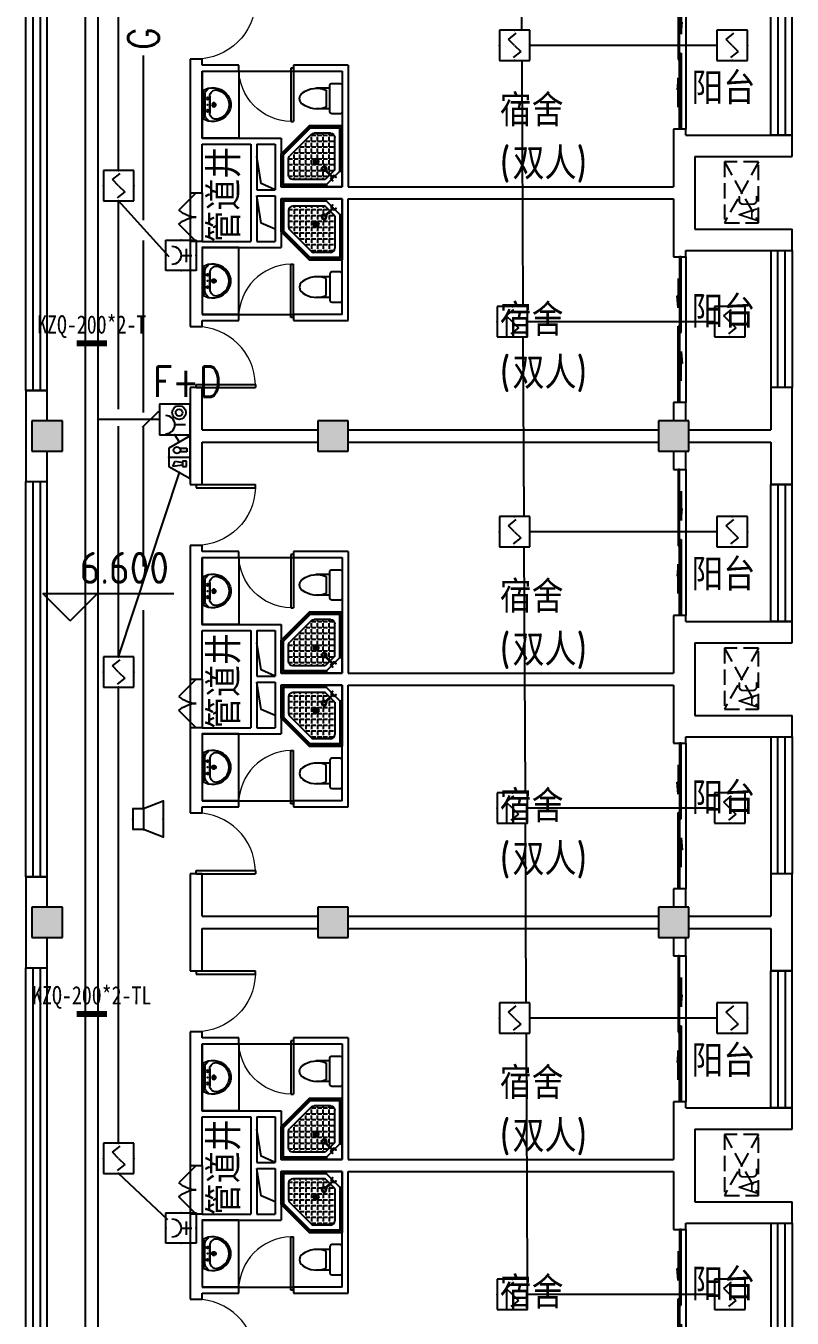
# Model space of a CAD drawing. Extents: x 1725663 to 4653551, y -550461 to 248782.
# Drawn here: x 2380743 to 2393343, y -357865 to -336607 of the extents above; entities that cross this region are included whole.
import ezdxf
from ezdxf.enums import TextEntityAlignment as Align

# ---------------------------------------------------------------- set-up
doc = ezdxf.new("R2010")
doc.units = 0
doc.header["$LTSCALE"] = 1000
doc.linetypes.add('DASH', pattern=[0.35, 0.25, -0.1])
for name, color, linetype in [('0-底图', 7, 'Continuous'), ('A-ANNO-IDEN-LEVL', 3, 'Continuous'), ('A-ANNO-TXT', 7, 'Continuous'), ('CABLETRAY', 4, 'Continuous'), ('CLAYER', 7, 'Continuous'), ('COLUMN', 255, 'Continuous'), ('DIM-消防', 3, 'Continuous'), ('DOOR_FIRE', 4, 'Continuous'), ('EQUIP-广播', 3, 'Continuous'), ('EQUIP-消防', 3, 'Continuous'), ('PUB_HATCH', 8, 'Continuous'), ('PUB_TEXT', 7, 'Continuous'), ('WALL', 2, 'Continuous'), ('WINDOW', 4, 'Continuous'), ('WIRE-消防', 1, 'Continuous'), ('WP_F', 1, 'Continuous'), ('抗震支吊架', 2, 'Continuous'), ('洁具', 213, 'Continuous'), ('空调外机', 211, 'Continuous')]:
    doc.layers.add(name, color=color, linetype=linetype)
doc.styles.add('_TEL_DIM', font='SIMPLEX', dxfattribs={"width": 0.8, "height": 3.5, "bigfont": 'HZTXT'})
doc.styles.add('HZ', font='rs.shx', dxfattribs={"width": 0.8, "bigfont": 'hztxt.shx'})
doc.styles.add('kzcad', font='', dxfattribs={"width": 0.8})
doc.styles.get("Standard").update_dxf_attribs({"font": 'geniso.shx', "bigfont": 'hztxt.shx'})
doc.styles.get('kzcad').set_extended_font_data('SimSun')

# ---------------------------------------------------------------- blocks, each defined once
blk = doc.blocks.new('$equip$00002656')
for p, q in [((-0.5, 1), (-0.5, 0)), ((0.5, 1), (-0.5, 1)), ((0.5, 0), (0.5, 1)), ((0, 0.5), (0, 0.15)), ((-0.5, 0), (0.5, 0)), ((-0.219, 0.331), (0.222, 0.331))]:
    blk.add_line(p, q)
at = {"const_width": 0.04}
blk.add_lwpolyline([(-0.5, 1), (0.5, 1), (0.5, 0), (-0.5, 0), (-0.5, 1), (0.5, 1)], dxfattribs=at)
blk.add_arc((0, 0.8), 0.3, 180, 0)
for p in [(0, 1), (-0.5, 0.5), (0.5, 0.5), (0, 0)]:
    blk.add_point(p)
at = {"color": 7, "flags": 1}
for tag, height, p in [('B', 0.4, (0.762, 0.292)), ('A', 0.00002, (0, 0))]:
    blk.add_attdef(tag, text='', height=height, dxfattribs=at).set_placement(p, align=Align.MIDDLE_CENTER)
blk = doc.blocks.new('A$C29581A72')
at = {"layer": 'EQUIP-消防', "xscale": 500, "yscale": 500, "zscale": 500}
blk.add_blockref('$equip$00002656', (358, 98), dxfattribs=at)
at = {"style": 'HZ', "flags": 1}
for tag in ['WHAT', 'SPEC', 'UNIT']:
    blk.add_attdef(tag, (375, 0), '', height=0.001, dxfattribs=at)
blk = doc.blocks.new('$Equip$00002649')
for p, q in [((-0.5, 0.5), (-0.5, -0.5)), ((0.5, 0.5), (-0.5, 0.5)), ((0.5, -0.5), (0.5, 0.5)), ((-0.2, 0.2), (0.05, 0.4)), ((0, 0), (-0.2, 0.2)), ((0, 0), (0.2, -0.2)), ((0.2, -0.2), (-0.05, -0.4)), ((-0.5, -0.5), (0.5, -0.5))]:
    blk.add_line(p, q)
at = {"const_width": 0.02}
blk.add_lwpolyline([(-0.5, 0.5), (0.5, 0.5), (0.5, -0.5), (-0.5, -0.5), (-0.5, 0.5), (0.5, 0.5)], dxfattribs=at)
for p in [(0, 0.5), (-0.5, 0), (0.5, 0), (0, -0.5)]:
    blk.add_point(p)
at = {"color": 7, "flags": 1}
for tag, height, p in [('A', 0.00002, (0, 0)), ('B', 0.4, (0.762, -0.208))]:
    blk.add_attdef(tag, text='', height=height, dxfattribs=at).set_placement(p, align=Align.MIDDLE_CENTER)
blk = doc.blocks.new('$equip$00002655')
for p, q in [((-0.5, 1), (-0.5, 0)), ((0.5, 1), (-0.5, 1)), ((0.5, 0), (0.5, 1)), ((-0.169, 0.5), (-0.169, 0.15)), ((-0.5, 0), (0.5, 0))]:
    blk.add_line(p, q)
at = {"const_width": 0.04}
blk.add_lwpolyline([(-0.5, 1), (0.5, 1), (0.5, 0), (-0.5, 0), (-0.5, 1), (0.5, 1)], dxfattribs=at)
for radius in [0.226, 0.113]:
    blk.add_circle((0.227, 0.36), radius)
blk.add_arc((-0.169, 0.8), 0.3, 180, 0)
for p in [(0, 1), (-0.5, 0.5), (0.5, 0.5), (0, 0)]:
    blk.add_point(p)
at = {"color": 7, "flags": 1}
for tag, height, p in [('B', 0.4, (0.762, 0.292)), ('A', 0.00002, (0, 0))]:
    blk.add_attdef(tag, text='', height=height, dxfattribs=at).set_placement(p, align=Align.MIDDLE_CENTER)
blk = doc.blocks.new('$equip$00002679')
for p, q in [((-0.3, 0.699), (-0.703, 0)), ((-0.264, 0.249), (-0.304, 0.569)), ((-0.304, 0.569), (-0.128, 0.489)), ((0.3, 0.699), (-0.3, 0.699)), ((0.3, 0.699), (-0.3, 0.699)), ((-0.128, 0.489), (-0.168, 0.249)), ((0, 0.699), (0, 0)), ((0.703, 0), (0.3, 0.699)), ((-0.703, 0), (0.703, 0)), ((-0.304, 0.249), (-0.304, 0.113)), ((-0.128, 0.249), (-0.304, 0.249)), ((-0.304, 0.113), (-0.128, 0.113)), ((-0.128, 0.113), (-0.128, 0.249)), ((0.174, 0.11), (0.174, 0.338)), ((0.294, 0.11), (0.174, 0.11)), ((0.294, 0.338), (0.294, 0.11))]:
    blk.add_line(p, q)
at = {"const_width": 0.04}
for points in [[(-0.299, 0.699), (0.301, 0.699), (0.703, 0), (-0.702, 0), (-0.299, 0.699), (0.301, 0.699)], [(-0.3, 0.699), (0.3, 0.699), (0.703, 0), (-0.703, 0), (-0.3, 0.699), (0.3, 0.699)]]:
    blk.add_lwpolyline(points, dxfattribs=at)
blk.add_circle((0.234, 0.43), 0.111)
for p in [(0, 0.699), (-0.501, 0.349), (0, 0), (0.502, 0.349)]:
    blk.add_point(p)
at = {"color": 7, "flags": 1}
for tag, height, p in [('B', 0.4, (0.961, 0.299)), ('A', 0.00002, (0, 0))]:
    blk.add_attdef(tag, text='', height=height, dxfattribs=at).set_placement(p, align=Align.MIDDLE_CENTER)
blk = doc.blocks.new('$TelecSys$00000111')
blk.add_line((0.268, 0.268), (-0.268, -0.268))
at = {"color": 7, "style": '_TEL_DIM', "width": 0.8}
blk.add_attdef('N', text='', height=1, dxfattribs=at).set_placement((-0.212, 0.579), align=Align.MIDDLE)
blk = doc.blocks.new('$equip$00002982')
for p, q in [((0.35, 0.35), (1, 0.6)), ((1, 0.6), (1, -0.6)), ((0, 0.35), (0.35, 0.35)), ((0, 0.35), (0, -0.35)), ((0.35, 0.35), (0.35, -0.35)), ((0.35, -0.35), (0, -0.35)), ((1, -0.6), (0.35, -0.35))]:
    blk.add_line(p, q)
at = {"const_width": 0.04}
blk.add_lwpolyline([(0.35, 0.35), (0, 0.35), (0, -0.35), (0.35, -0.35), (1, -0.6), (1, 0.6), (0.35, 0.35), (0, 0.35)], dxfattribs=at)
for p in [(0, 0), (0.35, 0.35), (1, 0), (0.35, -0.35)]:
    blk.add_point(p)
at = {"color": 7, "style": '_TEL_DIM', "flags": 1}
for tag in ['A', 'REMARK']:
    blk.add_attdef(tag, text='', height=0.00002, dxfattribs=at).set_placement((0, 0), align=Align.MIDDLE_CENTER)
blk = doc.blocks.new('1F平面-CAD导入_dwg_Drawing4_t3_dwg_$plan$00001613-474159-1F-927810-1F')
at = {"layer": '洁具'}
for p, q in [((-30, 250), (-170, 250)), ((-200, 170), (-430, 170)), ((-260, -140), (-260, 140)), ((-200, -170), (-200, -220)), ((-170, -250), (-30, -250))]:
    blk.add_line(p, q, dxfattribs=at)
for points in [[(-200, 220), (-200, 170), (-200, -170), (-430, -170)], [(0, -220), (0, 220)]]:
    blk.add_lwpolyline(points, dxfattribs=at)
for centre, radius, start, end in [((-170, 220), 30, 90, 180), ((-30, 220), 30, 0, 90), ((-590, 0), 110, 123.4509, 236.5491), ((-413, -227), 398, 67.4505, 126.6381), ((-413, 227), 398, 233.3619, 292.5495), ((-170, -220), 30, 180, 270), ((-30, -220), 30, 270, 0)]:
    blk.add_arc(centre, radius, start, end, dxfattribs=at)
blk = doc.blocks.new('$lvtry$00000169')
at = {"color": 0}
for p, q in [((259, -36), (259, 0)), ((259, -36), (36, -259)), ((276, -120), (120, -276)), ((144, -151), (291, -298)), ((151, -144), (298, -291)), ((259, -24), (976, -24)), ((259, -36), (964, -36)), ((270, -213), (270, -143)), ((276, -120), (808, -120)), ((366, -213), (366, -143)), ((462, -213), (462, -143)), ((558, -213), (558, -143)), ((655, -213), (655, -143)), ((751, -213), (751, -143)), ((847, -213), (847, -143)), ((880, -192), (880, -460)), ((964, -36), (976, -24)), ((964, -36), (964, -525)), ((976, -24), (976, -530)), ((36, -259), (0, -259)), ((24, -259), (24, -976)), ((36, -259), (36, -964)), ((120, -276), (120, -808)), ((120, -309), (147, -309)), ((120, -405), (147, -405)), ((173, -309), (173, -239)), ((173, -309), (243, -309)), ((173, -405), (173, -335)), ((173, -405), (243, -405)), ((183, -213), (205, -213)), ((220, -213), (243, -213)), ((270, -213), (340, -213)), ((270, -263), (270, -239)), ((270, -405), (270, -335)), ((270, -405), (340, -405)), ((334, -309), (340, -309)), ((366, -213), (436, -213)), ((366, -309), (366, -239)), ((366, -309), (436, -309)), ((366, -405), (366, -335)), ((366, -405), (379, -405)), ((462, -213), (532, -213)), ((462, -309), (462, -239)), ((462, -309), (532, -309)), ((462, -405), (462, -335)), ((462, -405), (532, -405)), ((558, -213), (628, -213)), ((558, -309), (558, -239)), ((558, -309), (628, -309)), ((558, -405), (558, -335)), ((558, -405), (628, -405)), ((655, -213), (725, -213)), ((655, -309), (655, -239)), ((655, -309), (725, -309)), ((655, -405), (655, -335)), ((655, -405), (725, -405)), ((751, -213), (821, -213)), ((751, -309), (751, -239)), ((751, -309), (821, -309)), ((751, -405), (751, -335)), ((751, -405), (821, -405)), ((847, -213), (880, -213)), ((847, -309), (847, -239)), ((847, -309), (880, -309)), ((847, -405), (847, -335)), ((847, -405), (880, -405)), ((120, -501), (147, -501)), ((120, -598), (147, -598)), ((173, -501), (173, -431)), ((173, -501), (243, -501)), ((173, -598), (173, -528)), ((173, -598), (243, -598)), ((173, -694), (173, -624)), ((270, -501), (270, -431)), ((270, -501), (340, -501)), ((270, -598), (270, -528)), ((270, -598), (340, -598)), ((270, -694), (270, -624)), ((366, -501), (366, -431)), ((366, -501), (436, -501)), ((366, -598), (366, -528)), ((366, -598), (436, -598)), ((366, -694), (366, -624)), ((462, -501), (462, -431)), ((462, -501), (532, -501)), ((462, -598), (462, -528)), ((462, -598), (532, -598)), ((462, -694), (462, -624)), ((859, -511), (511, -859)), ((964, -525), (525, -964)), ((976, -530), (530, -976)), ((558, -501), (558, -431)), ((558, -501), (628, -501)), ((558, -598), (558, -528)), ((558, -598), (628, -598)), ((558, -694), (558, -624)), ((655, -501), (655, -431)), ((655, -501), (725, -501)), ((655, -598), (655, -528)), ((655, -598), (725, -598)), ((655, -694), (655, -624)), ((751, -501), (751, -431)), ((751, -501), (821, -501)), ((751, -598), (751, -528)), ((751, -598), (773, -598)), ((847, -501), (847, -431)), ((847, -501), (867, -501)), ((964, -525), (976, -530)), ((120, -694), (147, -694)), ((120, -790), (147, -790)), ((173, -694), (243, -694)), ((173, -790), (173, -720)), ((173, -790), (243, -790)), ((173, -878), (173, -816)), ((270, -694), (340, -694)), ((270, -790), (270, -720)), ((270, -790), (340, -790)), ((270, -880), (270, -816)), ((366, -694), (436, -694)), ((366, -790), (366, -720)), ((366, -790), (436, -790)), ((366, -880), (366, -816)), ((462, -694), (532, -694)), ((462, -790), (462, -720)), ((462, -790), (532, -790)), ((462, -880), (462, -816)), ((558, -694), (628, -694)), ((558, -790), (558, -720)), ((558, -790), (580, -790)), ((655, -694), (676, -694)), ((36, -964), (24, -976)), ((24, -976), (530, -976)), ((36, -964), (525, -964)), ((192, -880), (460, -880)), ((525, -964), (530, -976))]:
    blk.add_line(p, q, dxfattribs=at)
blk.add_lwpolyline([(0, 0), (0, -1000), (540, -1000), (1000, -540), (1000, 0)], close=True)
for points in [[(0, 0), (0, -1000)], [(0, 0), (1000, 0)], [(1000, 0), (1000, -540)], [(136, -190), (148, -178), (132, -162), (121, -174)], [(190, -136), (178, -148), (162, -132), (174, -121)], [(1000, -540), (540, -1000)], [(0, -1000), (540, -1000)]]:
    blk.add_lwpolyline(points, close=True, dxfattribs=at)
for radius in [43.8, 31.1]:
    blk.add_circle((416, -428), radius, dxfattribs=at)
for centre, radius, start, end in [((808, -192), 72, 0, 90), ((296, -296), 40.6, 142.583, 128.4197), ((296, -296), 28.6, 145.828, 125.6599), ((808, -460), 72, 315, 0), ((192, -808), 72, 180, 270), ((460, -808), 72, 270, 315)]:
    blk.add_arc(centre, radius, start, end, dxfattribs=at)
for p in [(103, -156, 0), (156, -102, 0), (416, -428, 0)]:
    blk.add_point(p, dxfattribs=at)
blk = doc.blocks.new('$lvtry$00000178')
at = {"color": 0}
for p, q in [((-238, 0), (238, 0)), ((-214, -36), (-272, -91)), ((-180, -23), (180, -23)), ((-142, -105), (140, -105)), ((140, -105), (-142, -105)), ((216, -37), (268, -91))]:
    blk.add_line(p, q, dxfattribs=at)
blk.add_lwpolyline([(-104, -430, 0.224698), (110, -425, 0.348046), (269, -79), (239, 0), (-241, 0), (-271, -79, 0.356844)], format="xyb", close=True, dxfattribs=at)
for centre, radius in [((-100, -65), 16.3), ((1, -172), 31.6), ((100, -65), 16.3)]:
    blk.add_circle(centre, radius, dxfattribs=at)
at = {"color": 0, "lineweight": 13}
blk.add_circle((1, -172), 23, dxfattribs=at)
at = {"color": 0}
for centre, radius, start, end in [((-142, -205), 100, 90, 190.5602), ((-180, -73), 50, 90, 133.181), ((140, -205), 100, 349.4398, 90), ((180, -73), 50, 44.5607, 90), ((-1, -179), 243, 190.5602, 349.4398)]:
    blk.add_arc(centre, radius, start, end, dxfattribs=at)
for p in [(0, -65), (1, -172)]:
    blk.add_point(p, dxfattribs=at)
blk = doc.blocks.new('A$C70365C93')
at = {"layer": '洁具'}
blk.add_lwpolyline([(-1900, 2300), (-1900, 1700), (-800, 1700), (-800, 2300)], close=True, dxfattribs=at)
blk.add_blockref('$lvtry$00000178', (-1350, 2280), dxfattribs=at)
at = {"layer": '洁具', "rotation": 180}
blk.add_blockref('$lvtry$00000169', (0, 0), dxfattribs=at)
at = {"layer": '洁具', "extrusion": (0, 0, -1), "xscale": -1, "zscale": -1, "rotation": 90}
blk.add_blockref('1F平面-CAD导入_dwg_Drawing4_t3_dwg_$plan$00001613-474159-1F-927810-1F', (1450, 0), dxfattribs=at)
blk = doc.blocks.new('A$Cf5a72a1b')
at = {"layer": '空调外机', "linetype": 'DASH'}
for p, q in [((1000, 563), (0, 0)), ((1000, 0), (0, 563))]:
    blk.add_line(p, q, dxfattribs=at)
blk.add_lwpolyline([(1000, 563), (0, 563), (0, 0), (1000, 0)], close=True, dxfattribs=at)
at = {"layer": 'PUB_TEXT'}
blk.add_text('AC', height=315, dxfattribs=at).set_placement((5, 18))
blk = doc.blocks.new('$TCHSYS$WIN2D')
for p, q in [((-0.5, 0.5), (0.5, 0.5)), ((-0.5, 0.5), (-0.5, -0.5)), ((0.5, 0.5), (0.5, -0.5)), ((0.5, 0.1667), (-0.5, 0.1667)), ((0.5, -0.1667), (-0.5, -0.1667)), ((-0.5, -0.5), (0.5, -0.5))]:
    blk.add_line(p, q)
blk = doc.blocks.new('$DorLib2D$00000131')
at = {"color": 0, "linetype": 'Continuous'}
for p, q in [((0.15, 0.125), (0.2319, 0.1973)), ((0.2319, 0.1973), (0.2319, 0.125)), ((-0.5, 0.125), (-0.5, 0)), ((0.0192, 0.125), (-0.5, 0.125)), ((0.0192, 0), (0.0192, 0.125)), ((0.35, 0.125), (0.15, 0.125)), ((-0.5, 0), (0.0192, 0)), ((-0.024, 0), (0.5, 0)), ((-0.024, -0.125), (-0.024, 0)), ((0.5, 0), (0.5, -0.125)), ((-0.35, -0.125), (-0.15, -0.125)), ((-0.2319, -0.1973), (-0.2319, -0.125)), ((-0.15, -0.125), (-0.2319, -0.1973)), ((0.5, -0.125), (-0.024, -0.125))]:
    blk.add_line(p, q, dxfattribs=at)
blk = doc.blocks.new('$WINLIB2D$00000001')
at = {"color": 0}
for points in [[(-0.5, 0.5), (-0.5, -0.5)], [(-0.5, 0.5), (0.5, 0.5)], [(0.5, -0.5), (0.5, 0.5)], [(0.5, 0.1667), (-0.5, 0.1667)], [(0.5, -0.1667), (-0.5, -0.1667)], [(-0.5, -0.5), (0.5, -0.5)]]:
    blk.add_lwpolyline(points, dxfattribs=at)
blk = doc.blocks.new('$DorLib2D$00000116')
at = {"color": 0}
for p, q in [((-0.5, 0), (-0.146, 0.354)), ((0.5, 0), (0.146, 0.354))]:
    blk.add_line(p, q, dxfattribs=at)
for centre, start, end in [((-0.5, 0), 0, 45), ((0.5, 0), 135, 180)]:
    blk.add_arc(centre, 0.5, start, end, dxfattribs=at)
blk = doc.blocks.new('$DorLib2D$00000001')
for p, q in [((0.45, 0.975), (0.5, 0.975)), ((0.45, 0), (0.45, 0.975)), ((0.5, 0), (0.5, 0.975)), ((0.5, 0), (0.45, 0))]:
    blk.add_line(p, q)
at = {"lineweight": 13}
blk.add_arc((0.475, 0), 0.975, 91.4693, 180, dxfattribs=at)
blk = doc.blocks.new('ugjhk')
at = {"layer": 'PUB_HATCH'}
for points in [[(1591707, -261970.8), (1591707, -262470.8), (1592207, -262470.8), (1592207, -261970.8)], [(1596407, -261970.8), (1596407, -262470.8), (1596907, -262470.8), (1596907, -261970.8)], [(1602007, -261970.8), (1602007, -262470.8), (1602507, -262470.8), (1602507, -261970.8)], [(1591707, -269970.8), (1591707, -270470.8), (1592207, -270470.8), (1592207, -269970.8)], [(1596407, -269970.8), (1596407, -270470.8), (1596907, -270470.8), (1596907, -269970.8)], [(1602007, -269970.8), (1602007, -270470.8), (1602507, -270470.8), (1602507, -269970.8)]]:
    blk.add_hatch(color=256, dxfattribs=at).paths.add_polyline_path(points)
blk.add_line((1591707, -269470.8), (1591707, -269470.8))
for points in [[(1595707, -258170.8), (1595476.7, -258067.2), (1595407, -257620.8)], [(1595707, -258820.8), (1595476.7, -258717.2), (1595407, -258270.8)], [(1595707, -266170.8), (1595476.7, -266067.2), (1595407, -265620.8)], [(1595707, -266820.8), (1595476.7, -266717.2), (1595407, -266270.8)], [(1595707, -274170.8), (1595476.7, -274067.2), (1595407, -273620.8)], [(1595707, -274820.8), (1595476.7, -274717.2), (1595407, -274270.8)]]:
    blk.add_lwpolyline(points)
at = {"layer": 'A-ANNO-IDEN-LEVL'}
for p, q in [((1592337.6, -265260), (1591887.6, -264810)), ((1591887.6, -264810), (1594038.6, -264810)), ((1592337.6, -265260), (1592787.6, -264810))]:
    blk.add_line(p, q, dxfattribs=at)
at = {"layer": 'COLUMN'}
for p, q in [((1591707, -261970.8), (1591707, -262470.8)), ((1592207, -261970.8), (1591707, -261970.8)), ((1592207, -262470.8), (1592207, -261970.8)), ((1596407, -261970.8), (1596407, -262470.8)), ((1596907, -261970.8), (1596407, -261970.8)), ((1596907, -262470.8), (1596907, -261970.8)), ((1602007, -261970.8), (1602007, -262470.8)), ((1602507, -261970.8), (1602007, -261970.8)), ((1602507, -262470.8), (1602507, -261970.8)), ((1591707, -262470.8), (1592207, -262470.8)), ((1596407, -262470.8), (1596907, -262470.8)), ((1602007, -262470.8), (1602507, -262470.8)), ((1591707, -269970.8), (1591707, -270470.8)), ((1592207, -269970.8), (1591707, -269970.8)), ((1592207, -270470.8), (1592207, -269970.8)), ((1596407, -269970.8), (1596407, -270470.8)), ((1596907, -269970.8), (1596407, -269970.8)), ((1596907, -270470.8), (1596907, -269970.8)), ((1602007, -269970.8), (1602007, -270470.8)), ((1602507, -269970.8), (1602007, -269970.8)), ((1602507, -270470.8), (1602507, -269970.8)), ((1591707, -270470.8), (1592207, -270470.8)), ((1596407, -270470.8), (1596907, -270470.8)), ((1602007, -270470.8), (1602507, -270470.8))]:
    blk.add_line(p, q, dxfattribs=at)
at = {"layer": 'DOOR_FIRE'}
for p, q in [((1594307, -258220.8), (1594307, -259020.8)), ((1594507, -258220.8), (1594507, -259020.8)), ((1594307, -266220.8), (1594307, -267020.8)), ((1594507, -266220.8), (1594507, -267020.8)), ((1594307, -274220.8), (1594307, -275020.8)), ((1594507, -274220.8), (1594507, -275020.8))]:
    blk.add_line(p, q, dxfattribs=at)
at = {"layer": 'WALL'}
for p, q in [((1594507, -256020.8), (1594307, -256020.8)), ((1594307, -256020.8), (1594307, -256120.8)), ((1594307, -256120.8), (1594307, -257320.8)), ((1594507, -256120.8), (1594507, -256020.8)), ((1595107, -256120.8), (1594507, -256120.8)), ((1595107, -256220.8), (1595107, -256120.8)), ((1596907, -256120.8), (1596007, -256120.8)), ((1596007, -256120.8), (1596007, -256220.8)), ((1596907, -256120.8), (1596907, -258120.8)), ((1594507, -256220.8), (1594507, -257320.8)), ((1594507, -256220.8), (1595107, -256220.8)), ((1596007, -256220.8), (1596807, -256220.8)), ((1596807, -256220.8), (1596807, -258120.8)), ((1602457, -257170.8), (1602257, -257170.8)), ((1602257, -257170.8), (1602257, -257520.8)), ((1602457, -257270.8), (1602457, -257170.8)), ((1594307, -257320.8), (1594307, -258220.8)), ((1594507, -257320.8), (1595307, -257320.8)), ((1594507, -258220.8), (1594507, -257420.8)), ((1594507, -257420.8), (1595307, -257420.8)), ((1595307, -257320.8), (1595807, -257320.8)), ((1595307, -257420.8), (1595307, -258220.8)), ((1595407, -257420.8), (1595707, -257420.8)), ((1595407, -257420.8), (1595407, -258170.8)), ((1595707, -257420.8), (1595707, -258170.8)), ((1595807, -257320.8), (1595807, -258120.8)), ((1602457, -257270.8), (1603857, -257270.8)), ((1604207, -257270.8), (1603857, -257270.8)), ((1604207, -257620.8), (1604207, -257270.8)), ((1602257, -257520.8), (1602257, -258120.8)), ((1602607, -257620.8), (1602607, -258220.8)), ((1602607, -257620.8), (1604207, -257620.8)), ((1594307, -258220.8), (1594507, -258220.8)), ((1595307, -258220.8), (1595307, -259020.8)), ((1595407, -258170.8), (1595707, -258170.8)), ((1595407, -258270.8), (1595407, -259020.8)), ((1595407, -258270.8), (1595707, -258270.8)), ((1595707, -258270.8), (1595707, -259020.8)), ((1595807, -258120.8), (1596807, -258120.8)), ((1596907, -258120.8), (1602257, -258120.8)), ((1602607, -258220.8), (1602607, -258820.8)), ((1595807, -258320.8), (1595807, -259120.8)), ((1595807, -258320.8), (1596807, -258320.8)), ((1596807, -260220.8), (1596807, -258320.8)), ((1596907, -260320.8), (1596907, -258320.8)), ((1596907, -258320.8), (1602257, -258320.8)), ((1602257, -258320.8), (1602257, -258920.8)), ((1602257, -258920.8), (1602257, -259270.8)), ((1602607, -258820.8), (1604207, -258820.8)), ((1604207, -259170.8), (1604207, -258820.8)), ((1594507, -259020.8), (1594307, -259020.8)), ((1594307, -259020.8), (1594307, -259120.8)), ((1594307, -259120.8), (1594307, -260320.8)), ((1594507, -259020.8), (1595307, -259020.8)), ((1594507, -259120.8), (1594507, -260220.8)), ((1594507, -259120.8), (1595307, -259120.8)), ((1595307, -259120.8), (1595807, -259120.8)), ((1595407, -259020.8), (1595707, -259020.8)), ((1602257, -259270.8), (1602457, -259270.8)), ((1602457, -259270.8), (1602457, -259170.8)), ((1602457, -259170.8), (1603857, -259170.8)), ((1603857, -259170.8), (1604207, -259170.8)), ((1594307, -260320.8), (1594307, -260420.8)), ((1595107, -260220.8), (1594507, -260220.8)), ((1594507, -260320.8), (1595107, -260320.8)), ((1594507, -260420.8), (1594507, -260320.8)), ((1595107, -260320.8), (1595107, -260220.8)), ((1596807, -260220.8), (1596007, -260220.8)), ((1596007, -260220.8), (1596007, -260320.8)), ((1596007, -260320.8), (1596907, -260320.8)), ((1594307, -260420.8), (1594507, -260420.8)), ((1591957, -261470.8), (1591607, -261470.8)), ((1591607, -261470.8), (1591607, -262220.8)), ((1591957, -261970.8), (1591957, -261470.8)), ((1594507, -261420.8), (1594307, -261420.8)), ((1594307, -261420.8), (1594307, -262220.8)), ((1594507, -262120.8), (1594507, -261420.8)), ((1604207, -261420.8), (1603857, -261420.8)), ((1603857, -261420.8), (1603857, -262120.8)), ((1604207, -262220.8), (1604207, -261420.8)), ((1602457, -261670.8), (1602257, -261670.8)), ((1602257, -261670.8), (1602257, -261970.8)), ((1602457, -261970.8), (1602457, -261670.8)), ((1591607, -262220.8), (1591607, -262970.8)), ((1594307, -262220.8), (1594307, -263020.8)), ((1594507, -262120.8), (1596407, -262120.8)), ((1594507, -263020.8), (1594507, -262320.8)), ((1594507, -262320.8), (1596407, -262320.8)), ((1596907, -262120.8), (1602007, -262120.8)), ((1596907, -262320.8), (1602007, -262320.8)), ((1602507, -262120.8), (1603857, -262120.8)), ((1602507, -262320.8), (1603857, -262320.8)), ((1603857, -262320.8), (1603857, -263020.8)), ((1604207, -263020.8), (1604207, -262220.8)), ((1591957, -262970.8), (1591957, -262470.8)), ((1602257, -262470.8), (1602257, -262770.8)), ((1602457, -262770.8), (1602457, -262470.8)), ((1602257, -262770.8), (1602457, -262770.8)), ((1591607, -262970.8), (1591957, -262970.8)), ((1594307, -263020.8), (1594507, -263020.8)), ((1603857, -263020.8), (1604207, -263020.8)), ((1594507, -264020.8), (1594307, -264020.8)), ((1594307, -264020.8), (1594307, -264120.8)), ((1594507, -264120.8), (1594507, -264020.8)), ((1594307, -264120.8), (1594307, -265320.8)), ((1595107, -264120.8), (1594507, -264120.8)), ((1594507, -264220.8), (1594507, -265320.8)), ((1594507, -264220.8), (1595107, -264220.8)), ((1595107, -264220.8), (1595107, -264120.8)), ((1596907, -264120.8), (1596007, -264120.8)), ((1596007, -264120.8), (1596007, -264220.8)), ((1596007, -264220.8), (1596807, -264220.8)), ((1596807, -264220.8), (1596807, -266120.8)), ((1596907, -264120.8), (1596907, -266120.8)), ((1602457, -265170.8), (1602257, -265170.8)), ((1602257, -265170.8), (1602257, -265520.8)), ((1602457, -265270.8), (1602457, -265170.8)), ((1602457, -265270.8), (1603857, -265270.8)), ((1604207, -265270.8), (1603857, -265270.8)), ((1604207, -265620.8), (1604207, -265270.8)), ((1594307, -265320.8), (1594307, -266220.8)), ((1594507, -265320.8), (1595307, -265320.8)), ((1594507, -266220.8), (1594507, -265420.8)), ((1594507, -265420.8), (1595307, -265420.8)), ((1595307, -265320.8), (1595807, -265320.8)), ((1595307, -265420.8), (1595307, -266220.8)), ((1595407, -265420.8), (1595707, -265420.8)), ((1595407, -265420.8), (1595407, -266170.8)), ((1595707, -265420.8), (1595707, -266170.8)), ((1595807, -265320.8), (1595807, -266120.8)), ((1602257, -265520.8), (1602257, -266120.8)), ((1602607, -265620.8), (1602607, -266220.8)), ((1602607, -265620.8), (1604207, -265620.8)), ((1595807, -266120.8), (1596807, -266120.8)), ((1596907, -266120.8), (1602257, -266120.8)), ((1594307, -266220.8), (1594507, -266220.8)), ((1595307, -266220.8), (1595307, -267020.8)), ((1595407, -266170.8), (1595707, -266170.8)), ((1595407, -266270.8), (1595407, -267020.8)), ((1595407, -266270.8), (1595707, -266270.8)), ((1595707, -266270.8), (1595707, -267020.8)), ((1595807, -266320.8), (1595807, -267120.8)), ((1595807, -266320.8), (1596807, -266320.8)), ((1596807, -268220.8), (1596807, -266320.8)), ((1596907, -268320.8), (1596907, -266320.8)), ((1596907, -266320.8), (1602257, -266320.8)), ((1602257, -266320.8), (1602257, -266920.8)), ((1602607, -266220.8), (1602607, -266820.8)), ((1602257, -266920.8), (1602257, -267270.8)), ((1602607, -266820.8), (1604207, -266820.8)), ((1604207, -267170.8), (1604207, -266820.8)), ((1594507, -267020.8), (1594307, -267020.8)), ((1594307, -267020.8), (1594307, -267120.8)), ((1594307, -267120.8), (1594307, -268320.8)), ((1594507, -267020.8), (1595307, -267020.8)), ((1594507, -267120.8), (1594507, -268220.8)), ((1594507, -267120.8), (1595307, -267120.8)), ((1595307, -267120.8), (1595807, -267120.8)), ((1595407, -267020.8), (1595707, -267020.8)), ((1602457, -267270.8), (1602457, -267170.8)), ((1602457, -267170.8), (1603857, -267170.8)), ((1603857, -267170.8), (1604207, -267170.8)), ((1602257, -267270.8), (1602457, -267270.8)), ((1595107, -268220.8), (1594507, -268220.8)), ((1595107, -268320.8), (1595107, -268220.8)), ((1596807, -268220.8), (1596007, -268220.8)), ((1596007, -268220.8), (1596007, -268320.8)), ((1594307, -268320.8), (1594307, -268420.8)), ((1594307, -268420.8), (1594507, -268420.8)), ((1594507, -268320.8), (1595107, -268320.8)), ((1594507, -268420.8), (1594507, -268320.8)), ((1596007, -268320.8), (1596907, -268320.8)), ((1591957, -269470.8), (1591607, -269470.8)), ((1591607, -269470.8), (1591607, -270220.8)), ((1591957, -269970.8), (1591957, -269470.8)), ((1594507, -269420.8), (1594307, -269420.8)), ((1594307, -269420.8), (1594307, -270220.8)), ((1594507, -270120.8), (1594507, -269420.8)), ((1604207, -269420.8), (1603857, -269420.8)), ((1603857, -269420.8), (1603857, -270120.8)), ((1604207, -270220.8), (1604207, -269420.8)), ((1602457, -269670.8), (1602257, -269670.8)), ((1602257, -269670.8), (1602257, -269970.8)), ((1602457, -269970.8), (1602457, -269670.8)), ((1594507, -270120.8), (1596407, -270120.8)), ((1596907, -270120.8), (1602007, -270120.8)), ((1602507, -270120.8), (1603857, -270120.8)), ((1591607, -270220.8), (1591607, -270970.8)), ((1594307, -270220.8), (1594307, -271020.8)), ((1594507, -271020.8), (1594507, -270320.8)), ((1594507, -270320.8), (1596407, -270320.8)), ((1596907, -270320.8), (1602007, -270320.8)), ((1602507, -270320.8), (1603857, -270320.8)), ((1603857, -270320.8), (1603857, -271020.8)), ((1604207, -271020.8), (1604207, -270220.8)), ((1591957, -270970.8), (1591957, -270470.8)), ((1602257, -270470.8), (1602257, -270770.8)), ((1602457, -270770.8), (1602457, -270470.8)), ((1602257, -270770.8), (1602457, -270770.8)), ((1591607, -270970.8), (1591957, -270970.8)), ((1594307, -271020.8), (1594507, -271020.8)), ((1603857, -271020.8), (1604207, -271020.8)), ((1594507, -272020.8), (1594307, -272020.8)), ((1594307, -272020.8), (1594307, -272120.8)), ((1594507, -272120.8), (1594507, -272020.8)), ((1594307, -272120.8), (1594307, -273320.8)), ((1595107, -272120.8), (1594507, -272120.8)), ((1594507, -272220.8), (1594507, -273320.8)), ((1594507, -272220.8), (1595107, -272220.8)), ((1595107, -272220.8), (1595107, -272120.8)), ((1596907, -272120.8), (1596007, -272120.8)), ((1596007, -272120.8), (1596007, -272220.8)), ((1596007, -272220.8), (1596807, -272220.8)), ((1596807, -272220.8), (1596807, -274120.8)), ((1596907, -272120.8), (1596907, -274120.8)), ((1594307, -273320.8), (1594307, -274220.8)), ((1594507, -273320.8), (1595307, -273320.8)), ((1595307, -273320.8), (1595807, -273320.8)), ((1595807, -273320.8), (1595807, -274120.8)), ((1602457, -273170.8), (1602257, -273170.8)), ((1602257, -273170.8), (1602257, -273520.8)), ((1602457, -273270.8), (1602457, -273170.8)), ((1602457, -273270.8), (1603857, -273270.8)), ((1604207, -273270.8), (1603857, -273270.8)), ((1604207, -273620.8), (1604207, -273270.8)), ((1594507, -274220.8), (1594507, -273420.8)), ((1594507, -273420.8), (1595307, -273420.8)), ((1595307, -273420.8), (1595307, -274220.8)), ((1595407, -273420.8), (1595707, -273420.8)), ((1595407, -273420.8), (1595407, -274170.8)), ((1595707, -273420.8), (1595707, -274170.8)), ((1602257, -273520.8), (1602257, -274120.8)), ((1602607, -273620.8), (1602607, -274220.8)), ((1602607, -273620.8), (1604207, -273620.8)), ((1594307, -274220.8), (1594507, -274220.8)), ((1595307, -274220.8), (1595307, -275020.8)), ((1595407, -274170.8), (1595707, -274170.8)), ((1595807, -274120.8), (1596807, -274120.8)), ((1596907, -274120.8), (1602257, -274120.8)), ((1602607, -274220.8), (1602607, -274820.8)), ((1595407, -274270.8), (1595407, -275020.8)), ((1595407, -274270.8), (1595707, -274270.8)), ((1595707, -274270.8), (1595707, -275020.8)), ((1595807, -274320.8), (1595807, -275120.8)), ((1595807, -274320.8), (1596807, -274320.8)), ((1596807, -276220.8), (1596807, -274320.8)), ((1596907, -276320.8), (1596907, -274320.8)), ((1596907, -274320.8), (1602257, -274320.8)), ((1602257, -274320.8), (1602257, -274920.8)), ((1602607, -274820.8), (1604207, -274820.8)), ((1604207, -275170.8), (1604207, -274820.8)), ((1594507, -275020.8), (1594307, -275020.8)), ((1594307, -275020.8), (1594307, -275120.8)), ((1594507, -275020.8), (1595307, -275020.8)), ((1595407, -275020.8), (1595707, -275020.8)), ((1602257, -274920.8), (1602257, -275270.8)), ((1594307, -275120.8), (1594307, -276320.8)), ((1594507, -275120.8), (1594507, -276220.8)), ((1594507, -275120.8), (1595307, -275120.8)), ((1595307, -275120.8), (1595807, -275120.8)), ((1602257, -275270.8), (1602457, -275270.8)), ((1602457, -275270.8), (1602457, -275170.8)), ((1602457, -275170.8), (1603857, -275170.8)), ((1603857, -275170.8), (1604207, -275170.8)), ((1594307, -276320.8), (1594307, -276420.8)), ((1595107, -276220.8), (1594507, -276220.8)), ((1594507, -276320.8), (1595107, -276320.8)), ((1594507, -276420.8), (1594507, -276320.8)), ((1595107, -276320.8), (1595107, -276220.8)), ((1596807, -276220.8), (1596007, -276220.8)), ((1596007, -276220.8), (1596007, -276320.8)), ((1596007, -276320.8), (1596907, -276320.8)), ((1594307, -276420.8), (1594507, -276420.8))]:
    blk.add_line(p, q, dxfattribs=at)
at = {"layer": 'WINDOW'}
for p, q in [((1602457, -254770.8), (1602457, -257170.8)), ((1595107, -256220.8), (1596007, -256220.8)), ((1602457, -259270.8), (1602457, -261670.8)), ((1595107, -260220.8), (1596007, -260220.8)), ((1602457, -262770.8), (1602457, -265170.8)), ((1595107, -264220.8), (1596007, -264220.8)), ((1602457, -267270.8), (1602457, -269670.8)), ((1595107, -268220.8), (1596007, -268220.8)), ((1602457, -270770.8), (1602457, -273170.8)), ((1595107, -272220.8), (1596007, -272220.8)), ((1602457, -275270.8), (1602457, -277670.8)), ((1595107, -276220.8), (1596007, -276220.8))]:
    blk.add_line(p, q, dxfattribs=at)
at = {"xscale": -1, "rotation": 89.99999999992463}
for p in [(1596807, -258120.8), (1596807, -266120.8), (1596807, -274120.8)]:
    blk.add_blockref('A$C70365C93', p, dxfattribs=at)
for name, p, rotation in [('A$Cf5a72a1b', (1603655.1, -258712), 90), ('A$C70365C93', (1596807, -258320.8), 89.99999999999997), ('A$Cf5a72a1b', (1603655.1, -266712), 90), ('A$C70365C93', (1596807, -266320.8), 89.99999999999997), ('A$Cf5a72a1b', (1603655.1, -274712), 90), ('A$C70365C93', (1596807, -274320.8), 89.99999999999997)]:
    blk.add_blockref(name, p, dxfattribs=dict(rotation=rotation))
at = {"layer": 'DOOR_FIRE', "xscale": 800, "yscale": -800, "zscale": 200, "rotation": 269.9999999999852}
for p in [(1594407, -258620.8), (1594407, -266620.8), (1594407, -274620.8)]:
    blk.add_blockref('$DorLib2D$00000116', p, dxfattribs=at)
at = {"layer": 'WINDOW'}
for name, p, xscale, yscale, zscale, rotation in [('$DorLib2D$00000131', (1602357, -255970.8), -2400, 200, -2400, 270), ('$TCHSYS$WIN2D', (1591782, -258220.8), -6500, -350, -6500, 269.9999999999716), ('$DorLib2D$00000001', (1594407, -255520.8), -1000, 1000, -1000, 270), ('$WINLIB2D$00000001', (1604032, -256145.8), 2249.999999993481, 350, 2249.999999993481, 90), ('$DorLib2D$00000131', (1602357, -260470.8), 2400, 200, 2400, 270), ('$WINLIB2D$00000001', (1604032, -260295.8), -2249.999999993481, 350, -2249.999999993481, 90), ('$DorLib2D$00000001', (1594407, -260920.8), 1000, 1000, 1000, 269.999999999993), ('$DorLib2D$00000131', (1602357, -263970.8), -2400, 200, -2400, 270), ('$TCHSYS$WIN2D', (1591782, -266220.8), -6500, -350, -6500, 269.9999999999716), ('$DorLib2D$00000001', (1594407, -263520.8), 1000, -1000, 1000, 89.99999999999298), ('$WINLIB2D$00000001', (1604032, -264145.8), 2249.999999993481, 350, 2249.999999993481, 90), ('$WINLIB2D$00000001', (1604032, -268295.8), -2249.999999993481, 350, -2249.999999993481, 90), ('$DorLib2D$00000131', (1602357, -268470.8), 2400, 200, 2400, 270), ('$DorLib2D$00000001', (1594407, -268920.8), -1000, -1000, -1000, 90.00000000000703), ('$DorLib2D$00000131', (1602357, -271970.8), -2400, 200, -2400, 270), ('$TCHSYS$WIN2D', (1591782, -274220.8), -6500, -350, -6500, 269.9999999999716), ('$DorLib2D$00000001', (1594407, -271520.8), 1000, -1000, 1000, 90), ('$WINLIB2D$00000001', (1604032, -272145.8), 2249.999999993481, 350, 2249.999999993481, 90), ('$DorLib2D$00000131', (1602357, -276470.8), 2400, 200, 2400, 270), ('$WINLIB2D$00000001', (1604032, -276295.8), -2249.999999993481, 350, -2249.999999993481, 90), ('$DorLib2D$00000001', (1594407, -276920.8), -1000, -1000, -1000, 90)]:
    blk.add_blockref(name, p, dxfattribs=dict(at, xscale=xscale, yscale=yscale, zscale=zscale, rotation=rotation))
at = {"layer": 'WINDOW', "xscale": 900, "zscale": 900}
for p, yscale in [((1595557, -256170.8), -900), ((1595557, -260270.8), 900), ((1595557, -264170.8), -900), ((1595557, -268270.8), 900), ((1595557, -272170.8), -900), ((1595557, -276270.8), 900)]:
    blk.add_blockref('$DorLib2D$00000001', p, dxfattribs=dict(at, yscale=yscale))
at = {"layer": 'A-ANNO-TXT', "color": 7}
blk.add_text('6.600', height=525, dxfattribs=at).set_placement((1592491.7, -264652.5))
at = {"layer": 'CLAYER'}
for p in [(1595132.2, -259038.6), (1595132.2, -267038.6), (1595132.2, -275038.6)]:
    blk.add_text('管道井', height=525, rotation=90, dxfattribs=at).set_placement(p)
at = {"layer": 'PUB_TEXT'}
for s, p in [('阳台', (1602551.7, -256763)), ('宿舍', (1599399.2, -257128.7)), ('(', (1599399.2, -258000.9)), ('双人', (1599609.2, -258000.9)), (')', (1600659.2, -258000.9)), ('阳台', (1602551.7, -260438.5)), ('宿舍', (1599399.2, -260574.2)), ('(', (1599399.2, -261446.3)), ('双人', (1599609.2, -261446.3)), (')', (1600659.2, -261446.3)), ('阳台', (1602551.7, -264763)), ('宿舍', (1599399.2, -265128.7)), ('(', (1599399.2, -266000.9)), ('双人', (1599609.2, -266000.9)), (')', (1600659.2, -266000.9)), ('宿舍', (1599399.2, -268574.2)), ('阳台', (1602551.7, -268438.5)), ('(', (1599399.2, -269446.3)), ('双人', (1599609.2, -269446.3)), (')', (1600659.2, -269446.3)), ('阳台', (1602551.7, -272763)), ('宿舍', (1599399.2, -273128.7)), ('(', (1599399.2, -274000.9)), ('双人', (1599609.2, -274000.9)), (')', (1600659.2, -274000.9)), ('阳台', (1602551.7, -276438.5)), ('宿舍', (1599399.2, -276574.2))]:
    blk.add_text(s, height=525, dxfattribs=at).set_placement(p)

msp = doc.modelspace()

# ---------------------------------------------------------------- linework, layer by layer
at = {"layer": 'CABLETRAY'}
for p, q in [((2381726, -375531), (2381726, -319161)), ((2381726, -375531), (2381726, -319161)), ((2381926, -319161), (2381926, -375531)), ((2381926, -319161), (2381926, -375531))]:
    msp.add_line(p, q, dxfattribs=at)
at = {"layer": 'WIRE-消防'}
for p, q in [((2382268, -338986, 4200), (2382268, -332411, 4200)), ((2388900, -336679, 4200), (2388886, -333725, 4200)), ((2392107, -336929, 4200), (2389030, -336929, 4200)), ((2382677, -339803), (2382677, -337092)), ((2388920, -341225, 4200), (2388902, -337179, 4200)), ((2382268, -342913, 4200), (2382268, -339486, 4200)), ((2383100, -340406), (2382268, -339486, 4200)), ((2382677, -342969), (2382677, -340137)), ((2392069, -341475, 4200), (2388993, -341475, 4200)), ((2388935, -344679, 4200), (2388922, -341725, 4200)), ((2382564, -343082), (2381926, -343082)), ((2382943, -343082), (2382564, -343082)), ((2382268, -346986, 4200), (2382268, -343193, 4200)), ((2382677, -345501), (2382677, -343194)), ((2383268, -343453), (2383193, -343332)), ((2382268, -346986, 4200), (2383268, -343954)), ((2392107, -344929, 4200), (2389030, -344929, 4200)), ((2388956, -349225, 4200), (2388938, -345179, 4200)), ((2382677, -349479), (2382677, -346218)), ((2382268, -354986, 4200), (2382268, -347486, 4200)), ((2392069, -349475, 4200), (2388993, -349475, 4200)), ((2388971, -352679, 4200), (2388958, -349725, 4200)), ((2392107, -352929, 4200), (2389030, -352929, 4200)), ((2388992, -357225, 4200), (2388974, -353179, 4200)), ((2383075, -356250), (2382268, -355486, 4200)), ((2392069, -357475, 4200), (2388993, -357475, 4200))]:
    msp.add_line(p, q, dxfattribs=at)
at = {"layer": '抗震支吊架', "color": 2, "const_width": 100}
for points in [[(2381576, -341829), (2382076, -341829)], [(2381576, -352863), (2382076, -352863)]]:
    msp.add_lwpolyline(points, dxfattribs=at)

# ---------------------------------------------------------------- block references
at = {"layer": '0-底图'}
msp.add_blockref('ugjhk', (789136, -81133), dxfattribs=at)
at = {"layer": 'DIM-消防'}
ref = msp.add_blockref('$TelecSys$00000111', (2382789, -343082), dxfattribs=dict(at, xscale=500, yscale=500, zscale=500))
ref.add_attrib('N', 'F+D', dxfattribs={"layer": '0', "color": 7, "height": 500, "style": '_TEL_DIM', "width": 0.8}).set_placement((2383398, -342461), align=Align.MIDDLE)
at = {"layer": 'EQUIP-广播', "xscale": 500, "yscale": 500, "zscale": 500}
msp.add_blockref('$equip$00002982', (2382502, -349654), dxfattribs=at)
at = {"layer": 'EQUIP-消防', "xscale": 500, "yscale": 500, "zscale": 500}
for p in [(2388780, -336929, 4200), (2392357, -336929, 4200), (2382268, -339236, 4200), (2388743, -341475, 4200), (2392319, -341475, 4200), (2388780, -344929, 4200), (2392357, -344929, 4200), (2382268, -347236, 4200), (2388743, -349475, 4200), (2392319, -349475, 4200), (2388780, -352929, 4200), (2392357, -352929, 4200), (2382268, -355236, 4200), (2388743, -357475, 4200), (2392319, -357475, 4200)]:
    msp.add_blockref('$Equip$00002649', p, dxfattribs=at)
at = {"layer": 'EQUIP-消防', "xscale": 500, "yscale": 500, "zscale": 500, "rotation": 90}
for name, p in [('$equip$00002655', (2383443, -343082)), ('$equip$00002679', (2383443, -343703))]:
    msp.add_blockref(name, p, dxfattribs=at)
at = {"layer": 'WP_F', "xscale": -1, "rotation": 90}
for p in [(2383643, -340024), (2383643, -356024)]:
    msp.add_blockref('A$C29581A72', p, dxfattribs=at)

# ---------------------------------------------------------------- texts
at = {"layer": 'DIM-消防', "style": '_TEL_DIM', "width": 0.8}
msp.add_text('G', height=500, rotation=90, dxfattribs=at).set_placement((2382677, -336816), align=Align.MIDDLE_CENTER)
at = {"layer": '抗震支吊架', "color": 2, "style": 'kzcad', "width": 0.8}
for s, p in [('KZQ-200*2-T', (2381826, -341669)), ('KZQ-200*2-TL', (2381826, -352703))]:
    msp.add_text(s, height=300, rotation=359.8854, dxfattribs=at).set_placement(p, align=Align.CENTER)

doc.saveas('drawing.dxf')
